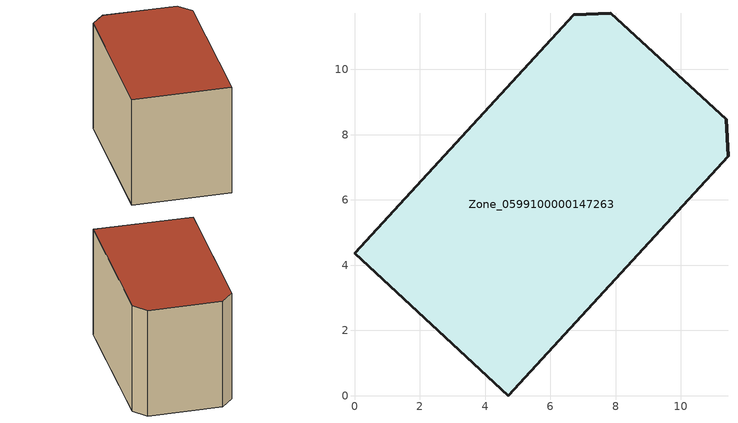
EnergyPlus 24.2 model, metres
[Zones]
Zone_0599100000147263
 floor ground (C_G): 6.72,11.67 7.85,11.72 11.39,8.47 11.45,7.34 4.71,0 0,4.36 z0
 wall outside (C_F): 4.71,0 11.45,7.34 11.39,8.47 7.85,11.72 6.72,11.67 0,4.36 4.71,0 z0:7.56
 roof outside (C_R): 6.72,11.67 0,4.36 4.71,0 11.45,7.34 11.39,8.47 7.85,11.72 z7.56
[BUILDING]
Pand.0599100000147263: North Axis=0; Terrain=City; Loads Convergence Tolerance Value=0.04; Temperature Convergence Tolerance Value=0.4; Solar Distribution=FullExterior; Maximum Number of Warmup Days=25; Minimum Number of Warmup Days=1
[Site:Location]
Rotterdam.The.Hague.AP_ZH_NLD Design_Conditions: Latitude=51.96; Longitude=4.45; Time Zone=1; Elevation=-4.5
[SITE:GROUNDTEMPERATURE:BUILDINGSURFACE]
18, 18, 18, 18, 18, 18, 18, 18, 18, 18, 18, 18
[MATERIAL] Thermal Absorptance=0.9; Solar Absorptance=0.7; Visible Absorptance=0.7
Name | Roughness | Thickness | Conductivity | Density | Specific Heat
G.TI.1946-1964 | MediumSmooth | 0.15 | 1 | 540 | 1210
F.TI.1946-1964 | Rough | 0.3 | 0.857143 | 1920 | 840
R.TI.1946-1964 | MediumRough | 0.2 | 0.277778 | 1500 | 1000
[CONSTRUCTION]
C_G: G.TI.1946-1964
C_F: F.TI.1946-1964
C_R: R.TI.1946-1964
[ZONE]
Zone_0599100000147263: Type=1; Multiplier=1; Ceiling Height=Autocalculate; Volume=Autocalculate; Floor Area=autocalculate; Part of Total Floor Area=Yes
[ZONEINFILTRATION:DESIGNFLOWRATE]
Infil_Zone_0599100000147263: Zone or ZoneList or Space or SpaceList=Zone_0599100000147263; Schedule=AlwaysOn; Design Flow Rate Calculation Method=Flow/Area; Flow Rate per Floor Area=0.003; Constant Term Coefficient=1; Temperature Term Coefficient=0; Velocity Term Coefficient=0; Velocity Squared Term Coefficient=0
[HVACTEMPLATE:ZONE:IDEALLOADSAIRSYSTEM]
Zone_0599100000147263: Maximum Heating Supply Air Temperature=50; Minimum Cooling Supply Air Temperature=13; Maximum Heating Supply Air Humidity Ratio=0.0156; Minimum Cooling Supply Air Humidity Ratio=0.0077; Heating Limit=NoLimit; Cooling Limit=NoLimit; Dehumidification Control Type=ConstantSensibleHeatRatio; Cooling Sensible Heat Ratio=0.7; Dehumidification Setpoint=60; Humidification Control Type=None; Humidification Setpoint=30; Outdoor Air Method=None; Outdoor Air Flow Rate per Person=0.00944; Outdoor Air Flow Rate per Zone Floor Area=0; Outdoor Air Flow Rate per Zone=0; Demand Controlled Ventilation Type=None; Outdoor Air Economizer Type=NoEconomizer; Heat Recovery Type=None; Sensible Heat Recovery Effectiveness=0.7; Latent Heat Recovery Effectiveness=0.65
[ZONECONTROL:THERMOSTAT]
ThermostatControl_Zone_0599100000147263: Zone or ZoneList=Zone_0599100000147263; Control Type Schedule=DualSetpointControlType; Control 1=Thermostat_Zone_0599100000147263; Temperature Difference Between Cutout And Setpoint=0
[THERMOSTATSETPOINT:DUALSETPOINT]
Thermostat_Zone_0599100000147263: Heating Setpoint Temperature Schedule=HeatingSetpoint_Zone_0599100000147263; Cooling Setpoint Temperature Schedule=CoolingSetpoint_Zone_0599100000147263
[SCHEDULE:COMPACT]
HeatingSetpoint_Zone_0599100000147263: Through: 12/31, For: AllDays, Until: 24:00, 21
CoolingSetpoint_Zone_0599100000147263: Through: 12/31, For: AllDays, Until: 24:00, 24
DualSetpointControlType: Through: 12/31, For: AllDays, Until: 24:00, 4
AlwaysOn: Through: 12/31, For: AllDays, Until: 24:00, 1
